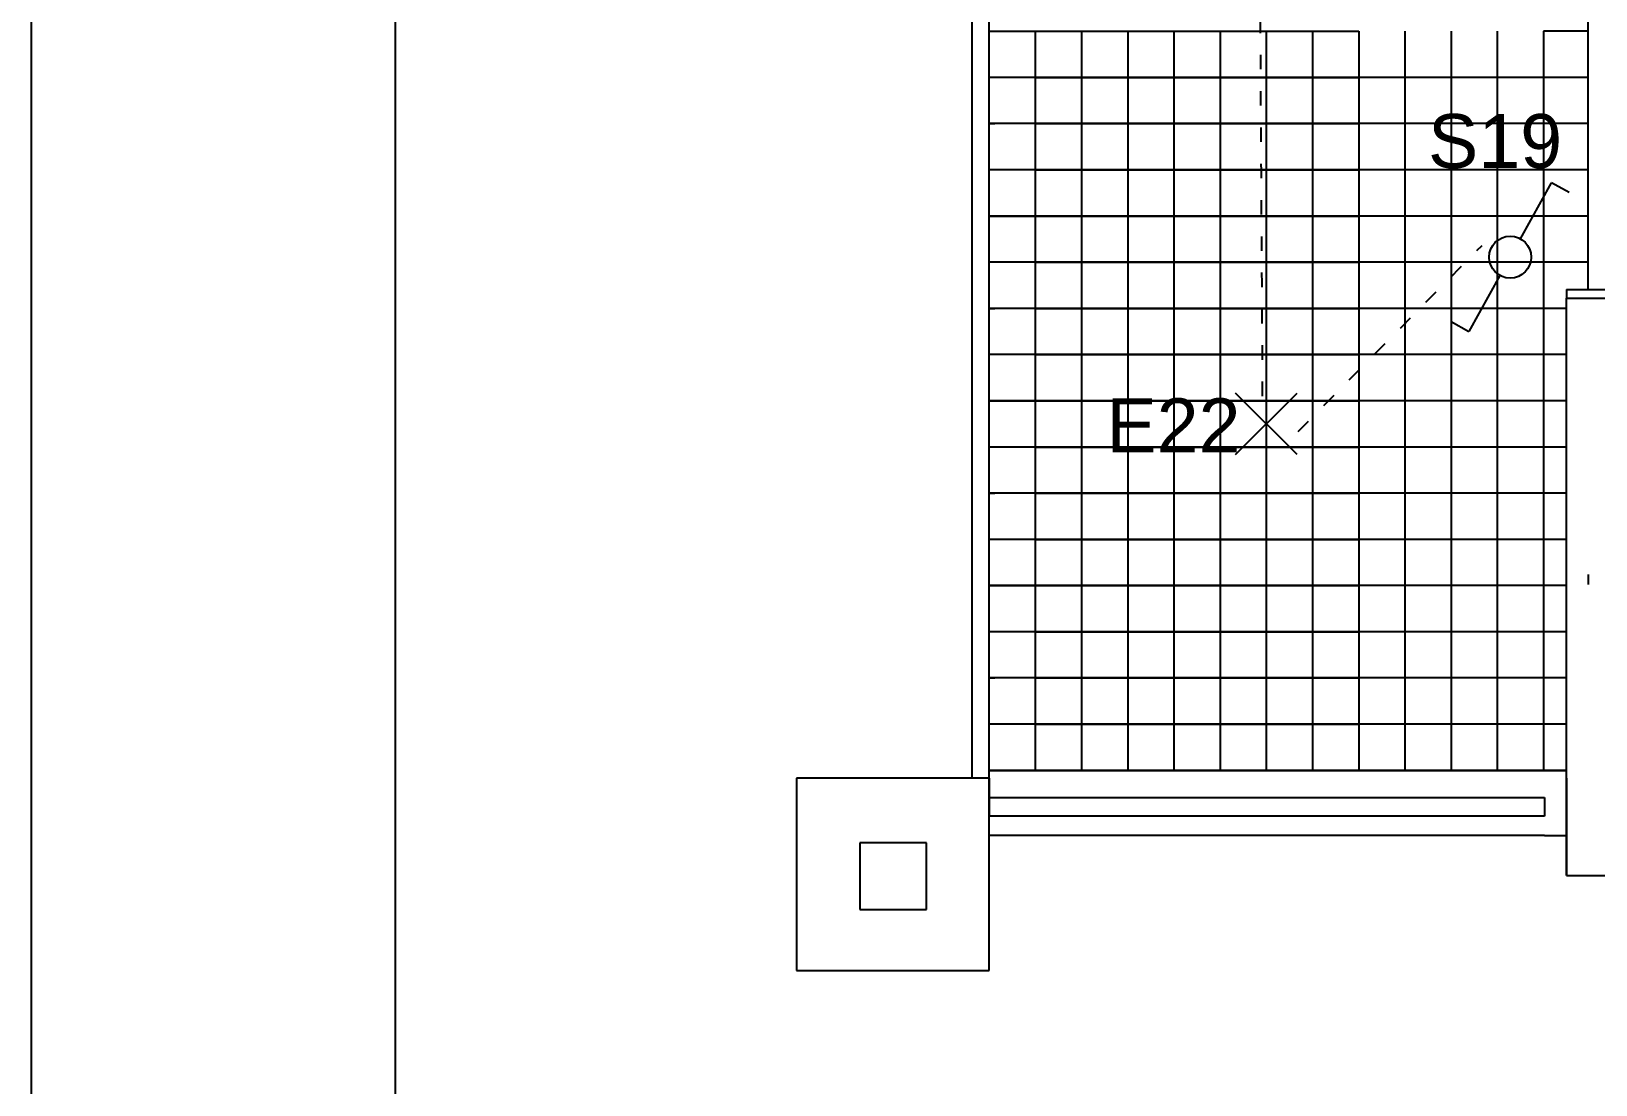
# Model space of a CAD drawing. Header units: millimetres. Extents: x 2377 to 4712, y -254 to 3188.
# Drawn here: x 4288.9 to 4353.5, y 1761.3 to 1804.8 of the extents above; entities that cross this region are included whole.
import ezdxf

# ---------------------------------------------------------------- set-up
doc = ezdxf.new("R2010")
doc.units = ezdxf.units.MM
doc.linetypes.add('ACAD_ISO03W100', pattern=[30, 12, -18])
doc.layers.add('C1', color=10, linetype='Continuous')
doc.styles.get("Standard").update_dxf_attribs({"font": 'arial.ttf'})

msp = doc.modelspace()

# ---------------------------------------------------------------- linework, layer by layer
for p, q in [((4288.87, 1974.708), (4288.87, 1677.708)), ((4303.92, 1697.708), (4303.92, 1959.708)), ((4328.431, 1773.972), (4328.431, 1905.96)), ((4327.735, 1773.972), (4327.735, 1886.878)), ((4328.431, 1773.972), (4328.431, 1886.878)), ((4353.166, 1831.537), (4353.166, 1794.158)), ((4328.431, 1804.822), (4330.339, 1804.822)), ((4330.339, 1804.822), (4330.339, 1802.913)), ((4330.339, 1804.822), (4332.247, 1804.822)), ((4332.247, 1804.822), (4332.247, 1802.913)), ((4332.247, 1804.822), (4334.155, 1804.822)), ((4334.155, 1804.822), (4334.155, 1802.913)), ((4334.155, 1804.822), (4336.064, 1804.822)), ((4336.064, 1804.822), (4336.064, 1802.913)), ((4336.064, 1804.822), (4337.972, 1804.822)), ((4337.972, 1804.822), (4337.972, 1802.913)), ((4337.972, 1804.822), (4339.88, 1804.822)), ((4339.88, 1804.822), (4339.88, 1802.913)), ((4339.88, 1804.822), (4341.789, 1804.822)), ((4341.789, 1804.822), (4341.789, 1802.913)), ((4341.789, 1804.822), (4343.697, 1804.822)), ((4343.697, 1804.822), (4343.697, 1802.913)), ((4345.605, 1804.822), (4345.605, 1802.913)), ((4347.513, 1804.822), (4347.513, 1802.913)), ((4349.422, 1804.822), (4349.422, 1802.913)), ((4351.33, 1804.822), (4351.33, 1802.913)), ((4353.178, 1804.822), (4351.33, 1804.822)), ((4330.339, 1802.913), (4328.431, 1802.913)), ((4332.247, 1802.913), (4330.339, 1802.913)), ((4330.339, 1802.913), (4330.339, 1801.005)), ((4330.339, 1802.913), (4332.247, 1802.913)), ((4334.155, 1802.913), (4332.247, 1802.913)), ((4332.247, 1802.913), (4332.247, 1801.005)), ((4332.247, 1802.913), (4334.155, 1802.913)), ((4336.064, 1802.913), (4334.155, 1802.913)), ((4334.155, 1802.913), (4334.155, 1801.005)), ((4334.155, 1802.913), (4336.064, 1802.913)), ((4337.972, 1802.913), (4336.064, 1802.913)), ((4336.064, 1802.913), (4336.064, 1801.005)), ((4336.064, 1802.913), (4337.972, 1802.913)), ((4339.88, 1802.913), (4337.972, 1802.913)), ((4337.972, 1802.913), (4337.972, 1801.005)), ((4337.972, 1802.913), (4339.88, 1802.913)), ((4341.789, 1802.913), (4339.88, 1802.913)), ((4339.88, 1802.913), (4339.88, 1801.005)), ((4339.88, 1802.913), (4341.789, 1802.913)), ((4343.697, 1802.913), (4341.789, 1802.913)), ((4341.789, 1802.913), (4341.789, 1801.005)), ((4341.789, 1802.913), (4343.697, 1802.913)), ((4345.605, 1802.913), (4343.697, 1802.913)), ((4343.697, 1802.913), (4343.697, 1801.005)), ((4347.513, 1802.913), (4345.605, 1802.913)), ((4345.605, 1802.913), (4345.605, 1801.005)), ((4349.422, 1802.913), (4347.513, 1802.913)), ((4347.513, 1802.913), (4347.513, 1801.005)), ((4351.33, 1802.913), (4349.422, 1802.913)), ((4349.422, 1802.913), (4349.422, 1801.005)), ((4351.33, 1802.913), (4351.33, 1801.005)), ((4353.178, 1802.913), (4351.33, 1802.913)), ((4328.431, 1801.005), (4328.674, 1801.005)), ((4330.339, 1801.005), (4328.431, 1801.005)), ((4332.247, 1801.005), (4330.339, 1801.005)), ((4330.339, 1801.005), (4330.339, 1799.097)), ((4330.339, 1801.005), (4332.247, 1801.005)), ((4334.155, 1801.005), (4332.247, 1801.005)), ((4332.247, 1801.005), (4332.247, 1799.097)), ((4332.247, 1801.005), (4334.155, 1801.005)), ((4336.064, 1801.005), (4334.155, 1801.005)), ((4334.155, 1801.005), (4334.155, 1799.097)), ((4334.155, 1801.005), (4336.064, 1801.005)), ((4337.972, 1801.005), (4336.064, 1801.005)), ((4336.064, 1801.005), (4336.064, 1799.097)), ((4336.064, 1801.005), (4337.972, 1801.005)), ((4339.88, 1801.005), (4337.972, 1801.005)), ((4337.972, 1801.005), (4337.972, 1799.097)), ((4337.972, 1801.005), (4339.88, 1801.005)), ((4341.789, 1801.005), (4339.88, 1801.005)), ((4339.88, 1801.005), (4339.88, 1799.097)), ((4339.88, 1801.005), (4341.789, 1801.005)), ((4343.697, 1801.005), (4341.789, 1801.005)), ((4341.789, 1801.005), (4341.789, 1799.097)), ((4341.789, 1801.005), (4343.697, 1801.005)), ((4345.605, 1801.005), (4343.697, 1801.005)), ((4343.697, 1801.005), (4343.697, 1799.097)), ((4347.513, 1801.005), (4345.605, 1801.005)), ((4345.605, 1801.005), (4345.605, 1799.097)), ((4349.422, 1801.005), (4347.513, 1801.005)), ((4347.513, 1801.005), (4347.513, 1799.097)), ((4351.33, 1801.005), (4349.422, 1801.005)), ((4349.422, 1801.005), (4349.422, 1799.097)), ((4351.33, 1801.005), (4351.33, 1799.097)), ((4353.178, 1801.005), (4351.33, 1801.005)), ((4330.339, 1799.097), (4328.431, 1799.097)), ((4332.247, 1799.097), (4330.339, 1799.097)), ((4330.339, 1799.097), (4330.339, 1797.189)), ((4330.339, 1799.097), (4332.247, 1799.097)), ((4334.155, 1799.097), (4332.247, 1799.097)), ((4332.247, 1799.097), (4332.247, 1797.189)), ((4332.247, 1799.097), (4334.155, 1799.097)), ((4336.064, 1799.097), (4334.155, 1799.097)), ((4334.155, 1799.097), (4334.155, 1797.189)), ((4334.155, 1799.097), (4336.064, 1799.097)), ((4337.972, 1799.097), (4336.064, 1799.097)), ((4336.064, 1799.097), (4336.064, 1797.189)), ((4336.064, 1799.097), (4337.972, 1799.097)), ((4339.88, 1799.097), (4337.972, 1799.097)), ((4337.972, 1799.097), (4337.972, 1797.189)), ((4337.972, 1799.097), (4339.88, 1799.097)), ((4341.789, 1799.097), (4339.88, 1799.097)), ((4339.88, 1799.097), (4339.88, 1797.189)), ((4339.88, 1799.097), (4341.789, 1799.097)), ((4343.697, 1799.097), (4341.789, 1799.097)), ((4341.789, 1799.097), (4341.789, 1797.189)), ((4341.789, 1799.097), (4343.697, 1799.097)), ((4345.605, 1799.097), (4343.697, 1799.097)), ((4343.697, 1799.097), (4343.697, 1797.189)), ((4347.513, 1799.097), (4345.605, 1799.097)), ((4345.605, 1799.097), (4345.605, 1797.189)), ((4349.422, 1799.097), (4347.513, 1799.097)), ((4347.513, 1799.097), (4347.513, 1797.189)), ((4351.33, 1799.097), (4349.422, 1799.097)), ((4349.422, 1799.097), (4349.422, 1797.189)), ((4351.33, 1799.097), (4351.33, 1797.189)), ((4353.178, 1799.097), (4351.33, 1799.097)), ((4330.339, 1797.189), (4328.431, 1797.189)), ((4328.431, 1797.189), (4330.339, 1797.189)), ((4332.247, 1797.189), (4330.339, 1797.189)), ((4330.339, 1797.189), (4330.339, 1795.28)), ((4330.339, 1797.189), (4332.247, 1797.189)), ((4334.155, 1797.189), (4332.247, 1797.189)), ((4332.247, 1797.189), (4332.247, 1795.28)), ((4332.247, 1797.189), (4334.155, 1797.189)), ((4336.064, 1797.189), (4334.155, 1797.189)), ((4334.155, 1797.189), (4334.155, 1795.28)), ((4334.155, 1797.189), (4336.064, 1797.189)), ((4337.972, 1797.189), (4336.064, 1797.189)), ((4336.064, 1797.189), (4336.064, 1795.28)), ((4336.064, 1797.189), (4337.972, 1797.189)), ((4339.88, 1797.189), (4337.972, 1797.189)), ((4337.972, 1797.189), (4337.972, 1795.28)), ((4337.972, 1797.189), (4339.88, 1797.189)), ((4341.789, 1797.189), (4339.88, 1797.189)), ((4339.88, 1797.189), (4339.88, 1795.28)), ((4339.88, 1797.189), (4341.789, 1797.189)), ((4343.697, 1797.189), (4341.789, 1797.189)), ((4341.789, 1797.189), (4341.789, 1795.28)), ((4341.789, 1797.189), (4343.697, 1797.189)), ((4345.605, 1797.189), (4343.697, 1797.189)), ((4343.697, 1797.189), (4343.697, 1795.28)), ((4347.513, 1797.189), (4345.605, 1797.189)), ((4345.605, 1797.189), (4345.605, 1795.28)), ((4349.422, 1797.189), (4347.513, 1797.189)), ((4347.513, 1797.189), (4347.513, 1795.28)), ((4351.33, 1797.189), (4349.422, 1797.189)), ((4349.422, 1797.189), (4349.422, 1795.28)), ((4351.33, 1797.189), (4351.33, 1795.28)), ((4353.178, 1797.189), (4351.33, 1797.189)), ((4330.339, 1795.28), (4328.431, 1795.28)), ((4332.247, 1795.28), (4330.339, 1795.28)), ((4330.339, 1795.28), (4330.339, 1793.372)), ((4330.339, 1795.28), (4332.247, 1795.28)), ((4334.155, 1795.28), (4332.247, 1795.28)), ((4332.247, 1795.28), (4332.247, 1793.372)), ((4332.247, 1795.28), (4334.155, 1795.28)), ((4336.064, 1795.28), (4334.155, 1795.28)), ((4334.155, 1795.28), (4334.155, 1793.372)), ((4334.155, 1795.28), (4336.064, 1795.28)), ((4337.972, 1795.28), (4336.064, 1795.28)), ((4336.064, 1795.28), (4336.064, 1793.372)), ((4336.064, 1795.28), (4337.972, 1795.28)), ((4339.88, 1795.28), (4337.972, 1795.28)), ((4337.972, 1795.28), (4337.972, 1793.372)), ((4337.972, 1795.28), (4339.88, 1795.28)), ((4341.789, 1795.28), (4339.88, 1795.28)), ((4339.88, 1795.28), (4339.88, 1793.372)), ((4339.88, 1795.28), (4341.789, 1795.28)), ((4343.697, 1795.28), (4341.789, 1795.28)), ((4341.789, 1795.28), (4341.789, 1793.372)), ((4341.789, 1795.28), (4343.697, 1795.28)), ((4345.605, 1795.28), (4343.697, 1795.28)), ((4343.697, 1795.28), (4343.697, 1793.372)), ((4347.513, 1795.28), (4345.605, 1795.28)), ((4345.605, 1795.28), (4345.605, 1793.372)), ((4349.422, 1795.28), (4347.513, 1795.28)), ((4347.513, 1795.28), (4347.513, 1793.372)), ((4351.33, 1795.28), (4349.422, 1795.28)), ((4349.422, 1795.28), (4349.422, 1793.372)), ((4351.33, 1795.28), (4351.33, 1793.372)), ((4353.178, 1795.28), (4351.33, 1795.28)), ((4352.284, 1794.158), (4359.527, 1794.158)), ((4352.284, 1794.158), (4352.284, 1793.799)), ((4352.284, 1769.945), (4352.284, 1793.799)), ((4352.284, 1793.799), (4360.235, 1793.799)), ((4352.284, 1793.799), (4360.238, 1793.799)), ((4328.431, 1793.372), (4328.674, 1793.372)), ((4330.339, 1793.372), (4328.431, 1793.372)), ((4332.247, 1793.372), (4330.339, 1793.372)), ((4330.339, 1793.372), (4330.339, 1791.464)), ((4330.339, 1793.372), (4332.247, 1793.372)), ((4334.155, 1793.372), (4332.247, 1793.372)), ((4332.247, 1793.372), (4332.247, 1791.464)), ((4332.247, 1793.372), (4334.155, 1793.372)), ((4336.064, 1793.372), (4334.155, 1793.372)), ((4334.155, 1793.372), (4334.155, 1791.464)), ((4334.155, 1793.372), (4336.064, 1793.372)), ((4337.972, 1793.372), (4336.064, 1793.372)), ((4336.064, 1793.372), (4336.064, 1791.464)), ((4336.064, 1793.372), (4337.972, 1793.372)), ((4339.88, 1793.372), (4337.972, 1793.372)), ((4337.972, 1793.372), (4337.972, 1791.464)), ((4337.972, 1793.372), (4339.88, 1793.372)), ((4341.789, 1793.372), (4339.88, 1793.372)), ((4339.88, 1793.372), (4339.88, 1791.464)), ((4339.88, 1793.372), (4341.789, 1793.372)), ((4343.697, 1793.372), (4341.789, 1793.372)), ((4341.789, 1793.372), (4341.789, 1791.464)), ((4341.789, 1793.372), (4343.697, 1793.372)), ((4345.605, 1793.372), (4343.697, 1793.372)), ((4343.697, 1793.372), (4343.697, 1791.464)), ((4347.513, 1793.372), (4345.605, 1793.372)), ((4345.605, 1793.372), (4345.605, 1791.464)), ((4349.422, 1793.372), (4347.513, 1793.372)), ((4347.513, 1793.372), (4347.513, 1791.464)), ((4351.33, 1793.372), (4349.422, 1793.372)), ((4349.422, 1793.372), (4349.422, 1791.464)), ((4352.284, 1793.372), (4351.33, 1793.372)), ((4351.33, 1793.372), (4351.33, 1791.464)), ((4330.339, 1791.464), (4328.431, 1791.464)), ((4332.247, 1791.464), (4330.339, 1791.464)), ((4330.339, 1791.464), (4330.339, 1789.555)), ((4330.339, 1791.464), (4332.247, 1791.464)), ((4334.155, 1791.464), (4332.247, 1791.464)), ((4332.247, 1791.464), (4332.247, 1789.555)), ((4332.247, 1791.464), (4334.155, 1791.464)), ((4336.064, 1791.464), (4334.155, 1791.464)), ((4334.155, 1791.464), (4334.155, 1789.555)), ((4334.155, 1791.464), (4336.064, 1791.464)), ((4337.972, 1791.464), (4336.064, 1791.464)), ((4336.064, 1791.464), (4336.064, 1789.555)), ((4336.064, 1791.464), (4337.972, 1791.464)), ((4339.88, 1791.464), (4337.972, 1791.464)), ((4337.972, 1791.464), (4337.972, 1789.555)), ((4337.972, 1791.464), (4339.88, 1791.464)), ((4341.789, 1791.464), (4339.88, 1791.464)), ((4339.88, 1791.464), (4339.88, 1789.555)), ((4339.88, 1791.464), (4341.789, 1791.464)), ((4343.697, 1791.464), (4341.789, 1791.464)), ((4341.789, 1791.464), (4341.789, 1789.555)), ((4341.789, 1791.464), (4343.697, 1791.464)), ((4345.605, 1791.464), (4343.697, 1791.464)), ((4343.697, 1791.464), (4343.697, 1789.555)), ((4347.513, 1791.464), (4345.605, 1791.464)), ((4345.605, 1791.464), (4345.605, 1789.555)), ((4349.422, 1791.464), (4347.513, 1791.464)), ((4347.513, 1791.464), (4347.513, 1789.555)), ((4351.33, 1791.464), (4349.422, 1791.464)), ((4349.422, 1791.464), (4349.422, 1789.555)), ((4352.284, 1791.464), (4351.33, 1791.464)), ((4351.33, 1791.464), (4351.33, 1789.555)), ((4330.339, 1789.555), (4328.431, 1789.555)), ((4328.431, 1789.555), (4330.339, 1789.555)), ((4332.247, 1789.555), (4330.339, 1789.555)), ((4330.339, 1789.555), (4330.339, 1787.647)), ((4330.339, 1789.555), (4332.247, 1789.555)), ((4334.155, 1789.555), (4332.247, 1789.555)), ((4332.247, 1789.555), (4332.247, 1787.647)), ((4332.247, 1789.555), (4334.155, 1789.555)), ((4336.064, 1789.555), (4334.155, 1789.555)), ((4334.155, 1789.555), (4334.155, 1787.647)), ((4334.155, 1789.555), (4336.064, 1789.555)), ((4337.972, 1789.555), (4336.064, 1789.555)), ((4336.064, 1789.555), (4336.064, 1787.647)), ((4336.064, 1789.555), (4337.972, 1789.555)), ((4339.88, 1789.555), (4337.972, 1789.555)), ((4337.972, 1789.555), (4337.972, 1787.647)), ((4337.972, 1789.555), (4339.88, 1789.555)), ((4341.789, 1789.555), (4339.88, 1789.555)), ((4339.88, 1789.555), (4339.88, 1787.647)), ((4339.88, 1789.555), (4341.789, 1789.555)), ((4343.697, 1789.555), (4341.789, 1789.555)), ((4341.789, 1789.555), (4341.789, 1787.647)), ((4341.789, 1789.555), (4343.697, 1789.555)), ((4345.605, 1789.555), (4343.697, 1789.555)), ((4343.697, 1789.555), (4343.697, 1787.647)), ((4347.513, 1789.555), (4345.605, 1789.555)), ((4345.605, 1789.555), (4345.605, 1787.647)), ((4349.422, 1789.555), (4347.513, 1789.555)), ((4347.513, 1789.555), (4347.513, 1787.647)), ((4351.33, 1789.555), (4349.422, 1789.555)), ((4349.422, 1789.555), (4349.422, 1787.647)), ((4352.284, 1789.555), (4351.33, 1789.555)), ((4351.33, 1789.555), (4351.33, 1787.647)), ((4330.339, 1787.647), (4328.431, 1787.647)), ((4332.247, 1787.647), (4330.339, 1787.647)), ((4330.339, 1787.647), (4330.339, 1785.739)), ((4330.339, 1787.647), (4332.247, 1787.647)), ((4334.155, 1787.647), (4332.247, 1787.647)), ((4332.247, 1787.647), (4332.247, 1785.739)), ((4332.247, 1787.647), (4334.155, 1787.647)), ((4336.064, 1787.647), (4334.155, 1787.647)), ((4334.155, 1787.647), (4334.155, 1785.739)), ((4334.155, 1787.647), (4336.064, 1787.647)), ((4337.972, 1787.647), (4336.064, 1787.647)), ((4336.064, 1787.647), (4336.064, 1785.739)), ((4336.064, 1787.647), (4337.972, 1787.647)), ((4339.88, 1787.647), (4337.972, 1787.647)), ((4337.972, 1787.647), (4337.972, 1785.739)), ((4337.972, 1787.647), (4339.88, 1787.647)), ((4341.789, 1787.647), (4339.88, 1787.647)), ((4339.88, 1787.647), (4339.88, 1785.739)), ((4339.88, 1787.647), (4341.789, 1787.647)), ((4343.697, 1787.647), (4341.789, 1787.647)), ((4341.789, 1787.647), (4341.789, 1785.739)), ((4341.789, 1787.647), (4343.697, 1787.647)), ((4345.605, 1787.647), (4343.697, 1787.647)), ((4343.697, 1787.647), (4343.697, 1785.739)), ((4347.513, 1787.647), (4345.605, 1787.647)), ((4345.605, 1787.647), (4345.605, 1785.739)), ((4349.422, 1787.647), (4347.513, 1787.647)), ((4347.513, 1787.647), (4347.513, 1785.739)), ((4351.33, 1787.647), (4349.422, 1787.647)), ((4349.422, 1787.647), (4349.422, 1785.739)), ((4352.284, 1787.647), (4351.33, 1787.647)), ((4351.33, 1787.647), (4351.33, 1785.739)), ((4328.431, 1785.739), (4328.674, 1785.739)), ((4330.339, 1785.739), (4328.431, 1785.739)), ((4332.247, 1785.739), (4330.339, 1785.739)), ((4330.339, 1785.739), (4330.339, 1783.831)), ((4330.339, 1785.739), (4332.247, 1785.739)), ((4334.155, 1785.739), (4332.247, 1785.739)), ((4332.247, 1785.739), (4332.247, 1783.831)), ((4332.247, 1785.739), (4334.155, 1785.739)), ((4336.064, 1785.739), (4334.155, 1785.739)), ((4334.155, 1785.739), (4334.155, 1783.831)), ((4334.155, 1785.739), (4336.064, 1785.739)), ((4337.972, 1785.739), (4336.064, 1785.739)), ((4336.064, 1785.739), (4336.064, 1783.831)), ((4336.064, 1785.739), (4337.972, 1785.739)), ((4339.88, 1785.739), (4337.972, 1785.739)), ((4337.972, 1785.739), (4337.972, 1783.831)), ((4337.972, 1785.739), (4339.88, 1785.739)), ((4341.789, 1785.739), (4339.88, 1785.739)), ((4339.88, 1785.739), (4339.88, 1783.831)), ((4339.88, 1785.739), (4341.789, 1785.739)), ((4343.697, 1785.739), (4341.789, 1785.739)), ((4341.789, 1785.739), (4341.789, 1783.831)), ((4341.789, 1785.739), (4343.697, 1785.739)), ((4345.605, 1785.739), (4343.697, 1785.739)), ((4343.697, 1785.739), (4343.697, 1783.831)), ((4347.513, 1785.739), (4345.605, 1785.739)), ((4345.605, 1785.739), (4345.605, 1783.831)), ((4349.422, 1785.739), (4347.513, 1785.739)), ((4347.513, 1785.739), (4347.513, 1783.831)), ((4351.33, 1785.739), (4349.422, 1785.739)), ((4349.422, 1785.739), (4349.422, 1783.831)), ((4352.284, 1785.739), (4351.33, 1785.739)), ((4351.33, 1785.739), (4351.33, 1783.831)), ((4330.339, 1783.831), (4328.431, 1783.831)), ((4332.247, 1783.831), (4330.339, 1783.831)), ((4330.339, 1783.831), (4330.339, 1781.922)), ((4330.339, 1783.831), (4332.247, 1783.831)), ((4334.155, 1783.831), (4332.247, 1783.831)), ((4332.247, 1783.831), (4332.247, 1781.922)), ((4332.247, 1783.831), (4334.155, 1783.831)), ((4336.064, 1783.831), (4334.155, 1783.831)), ((4334.155, 1783.831), (4334.155, 1781.922)), ((4334.155, 1783.831), (4336.064, 1783.831)), ((4337.972, 1783.831), (4336.064, 1783.831)), ((4336.064, 1783.831), (4336.064, 1781.922)), ((4336.064, 1783.831), (4337.972, 1783.831)), ((4339.88, 1783.831), (4337.972, 1783.831)), ((4337.972, 1783.831), (4337.972, 1781.922)), ((4337.972, 1783.831), (4339.88, 1783.831)), ((4341.789, 1783.831), (4339.88, 1783.831)), ((4339.88, 1783.831), (4339.88, 1781.922)), ((4339.88, 1783.831), (4341.789, 1783.831)), ((4343.697, 1783.831), (4341.789, 1783.831)), ((4341.789, 1783.831), (4341.789, 1781.922)), ((4341.789, 1783.831), (4343.697, 1783.831)), ((4345.605, 1783.831), (4343.697, 1783.831)), ((4343.697, 1783.831), (4343.697, 1781.922)), ((4347.513, 1783.831), (4345.605, 1783.831)), ((4345.605, 1783.831), (4345.605, 1781.922)), ((4349.422, 1783.831), (4347.513, 1783.831)), ((4347.513, 1783.831), (4347.513, 1781.922)), ((4351.33, 1783.831), (4349.422, 1783.831)), ((4349.422, 1783.831), (4349.422, 1781.922)), ((4352.284, 1783.831), (4351.33, 1783.831)), ((4351.33, 1783.831), (4351.33, 1781.922)), ((4353.178, 1782.382), (4353.178, 1781.972)), ((4330.339, 1781.922), (4328.431, 1781.922)), ((4328.431, 1781.922), (4330.339, 1781.922)), ((4332.247, 1781.922), (4330.339, 1781.922)), ((4330.339, 1781.922), (4330.339, 1780.014)), ((4330.339, 1781.922), (4332.247, 1781.922)), ((4334.155, 1781.922), (4332.247, 1781.922)), ((4332.247, 1781.922), (4332.247, 1780.014)), ((4332.247, 1781.922), (4334.155, 1781.922)), ((4336.064, 1781.922), (4334.155, 1781.922)), ((4334.155, 1781.922), (4334.155, 1780.014)), ((4334.155, 1781.922), (4336.064, 1781.922)), ((4337.972, 1781.922), (4336.064, 1781.922)), ((4336.064, 1781.922), (4336.064, 1780.014)), ((4336.064, 1781.922), (4337.972, 1781.922)), ((4339.88, 1781.922), (4337.972, 1781.922)), ((4337.972, 1781.922), (4337.972, 1780.014)), ((4337.972, 1781.922), (4339.88, 1781.922)), ((4341.789, 1781.922), (4339.88, 1781.922)), ((4339.88, 1781.922), (4339.88, 1780.014)), ((4339.88, 1781.922), (4341.789, 1781.922)), ((4343.697, 1781.922), (4341.789, 1781.922)), ((4341.789, 1781.922), (4341.789, 1780.014)), ((4341.789, 1781.922), (4343.697, 1781.922)), ((4345.605, 1781.922), (4343.697, 1781.922)), ((4343.697, 1781.922), (4343.697, 1780.014)), ((4347.513, 1781.922), (4345.605, 1781.922)), ((4345.605, 1781.922), (4345.605, 1780.014)), ((4349.422, 1781.922), (4347.513, 1781.922)), ((4347.513, 1781.922), (4347.513, 1780.014)), ((4351.33, 1781.922), (4349.422, 1781.922)), ((4349.422, 1781.922), (4349.422, 1780.014)), ((4352.284, 1781.922), (4351.33, 1781.922)), ((4351.33, 1781.922), (4351.33, 1780.014)), ((4330.339, 1780.014), (4328.431, 1780.014)), ((4332.247, 1780.014), (4330.339, 1780.014)), ((4330.339, 1780.014), (4330.339, 1778.106)), ((4330.339, 1780.014), (4332.247, 1780.014)), ((4334.155, 1780.014), (4332.247, 1780.014)), ((4332.247, 1780.014), (4332.247, 1778.106)), ((4332.247, 1780.014), (4334.155, 1780.014)), ((4336.064, 1780.014), (4334.155, 1780.014)), ((4334.155, 1780.014), (4334.155, 1778.106)), ((4334.155, 1780.014), (4336.064, 1780.014)), ((4337.972, 1780.014), (4336.064, 1780.014)), ((4336.064, 1780.014), (4336.064, 1778.106)), ((4336.064, 1780.014), (4337.972, 1780.014)), ((4339.88, 1780.014), (4337.972, 1780.014)), ((4337.972, 1780.014), (4337.972, 1778.106)), ((4337.972, 1780.014), (4339.88, 1780.014)), ((4341.789, 1780.014), (4339.88, 1780.014)), ((4339.88, 1780.014), (4339.88, 1778.106)), ((4339.88, 1780.014), (4341.789, 1780.014)), ((4343.697, 1780.014), (4341.789, 1780.014)), ((4341.789, 1780.014), (4341.789, 1778.106)), ((4341.789, 1780.014), (4343.697, 1780.014)), ((4345.605, 1780.014), (4343.697, 1780.014)), ((4343.697, 1780.014), (4343.697, 1778.106)), ((4347.513, 1780.014), (4345.605, 1780.014)), ((4345.605, 1780.014), (4345.605, 1778.106)), ((4349.422, 1780.014), (4347.513, 1780.014)), ((4347.513, 1780.014), (4347.513, 1778.106)), ((4351.33, 1780.014), (4349.422, 1780.014)), ((4349.422, 1780.014), (4349.422, 1778.106)), ((4352.284, 1780.014), (4351.33, 1780.014)), ((4351.33, 1780.014), (4351.33, 1778.106)), ((4328.431, 1778.106), (4328.674, 1778.106)), ((4330.339, 1778.106), (4328.431, 1778.106)), ((4332.247, 1778.106), (4330.339, 1778.106)), ((4330.339, 1778.106), (4330.339, 1776.198)), ((4330.339, 1778.106), (4332.247, 1778.106)), ((4334.155, 1778.106), (4332.247, 1778.106)), ((4332.247, 1778.106), (4332.247, 1776.198)), ((4332.247, 1778.106), (4334.155, 1778.106)), ((4336.064, 1778.106), (4334.155, 1778.106)), ((4334.155, 1778.106), (4334.155, 1776.198)), ((4334.155, 1778.106), (4336.064, 1778.106)), ((4337.972, 1778.106), (4336.064, 1778.106)), ((4336.064, 1778.106), (4336.064, 1776.198)), ((4336.064, 1778.106), (4337.972, 1778.106)), ((4339.88, 1778.106), (4337.972, 1778.106)), ((4337.972, 1778.106), (4337.972, 1776.198)), ((4337.972, 1778.106), (4339.88, 1778.106)), ((4341.789, 1778.106), (4339.88, 1778.106)), ((4339.88, 1778.106), (4339.88, 1776.198)), ((4339.88, 1778.106), (4341.789, 1778.106)), ((4343.697, 1778.106), (4341.789, 1778.106)), ((4341.789, 1778.106), (4341.789, 1776.198)), ((4341.789, 1778.106), (4343.697, 1778.106)), ((4345.605, 1778.106), (4343.697, 1778.106)), ((4343.697, 1778.106), (4343.697, 1776.198)), ((4347.513, 1778.106), (4345.605, 1778.106)), ((4345.605, 1778.106), (4345.605, 1776.198)), ((4349.422, 1778.106), (4347.513, 1778.106)), ((4347.513, 1778.106), (4347.513, 1776.198)), ((4351.33, 1778.106), (4349.422, 1778.106)), ((4349.422, 1778.106), (4349.422, 1776.198)), ((4352.284, 1778.106), (4351.33, 1778.106)), ((4351.33, 1778.106), (4351.33, 1776.198)), ((4330.339, 1776.198), (4328.431, 1776.198)), ((4332.247, 1776.198), (4330.339, 1776.198)), ((4330.339, 1776.198), (4330.339, 1774.289)), ((4330.339, 1776.198), (4332.247, 1776.198)), ((4334.155, 1776.198), (4332.247, 1776.198)), ((4332.247, 1776.198), (4332.247, 1774.289)), ((4332.247, 1776.198), (4334.155, 1776.198)), ((4336.064, 1776.198), (4334.155, 1776.198)), ((4334.155, 1776.198), (4334.155, 1774.289)), ((4334.155, 1776.198), (4336.064, 1776.198)), ((4337.972, 1776.198), (4336.064, 1776.198)), ((4336.064, 1776.198), (4336.064, 1774.289)), ((4336.064, 1776.198), (4337.972, 1776.198)), ((4339.88, 1776.198), (4337.972, 1776.198)), ((4337.972, 1776.198), (4337.972, 1774.289)), ((4337.972, 1776.198), (4339.88, 1776.198)), ((4341.789, 1776.198), (4339.88, 1776.198)), ((4339.88, 1776.198), (4339.88, 1774.289)), ((4339.88, 1776.198), (4341.789, 1776.198)), ((4343.697, 1776.198), (4341.789, 1776.198)), ((4341.789, 1776.198), (4341.789, 1774.289)), ((4341.789, 1776.198), (4343.697, 1776.198)), ((4345.605, 1776.198), (4343.697, 1776.198)), ((4343.697, 1776.198), (4343.697, 1774.289)), ((4347.513, 1776.198), (4345.605, 1776.198)), ((4345.605, 1776.198), (4345.605, 1774.289)), ((4349.422, 1776.198), (4347.513, 1776.198)), ((4347.513, 1776.198), (4347.513, 1774.289)), ((4351.33, 1776.198), (4349.422, 1776.198)), ((4349.422, 1776.198), (4349.422, 1774.289)), ((4352.284, 1776.198), (4351.33, 1776.198)), ((4351.33, 1776.198), (4351.33, 1774.289)), ((4320.48, 1773.972), (4320.48, 1766.021)), ((4328.431, 1773.972), (4320.48, 1773.972)), ((4328.431, 1773.972), (4327.158, 1773.972)), ((4328.431, 1774.289), (4352.284, 1774.289)), ((4330.339, 1774.289), (4328.431, 1774.289)), ((4328.431, 1766.021), (4328.431, 1773.972)), ((4328.431, 1773.972), (4328.431, 1772.381)), ((4332.247, 1774.289), (4330.339, 1774.289)), ((4334.155, 1774.289), (4332.247, 1774.289)), ((4336.064, 1774.289), (4334.155, 1774.289)), ((4337.972, 1774.289), (4336.064, 1774.289)), ((4339.88, 1774.289), (4337.972, 1774.289)), ((4341.789, 1774.289), (4339.88, 1774.289)), ((4343.697, 1774.289), (4341.789, 1774.289)), ((4345.605, 1774.289), (4343.697, 1774.289)), ((4347.513, 1774.289), (4345.605, 1774.289)), ((4349.422, 1774.289), (4347.513, 1774.289)), ((4351.33, 1774.289), (4349.422, 1774.289)), ((4352.284, 1774.289), (4351.33, 1774.289)), ((4352.284, 1773.972), (4352.284, 1771.603)), ((4328.431, 1773.169), (4351.365, 1773.169)), ((4351.365, 1773.169), (4351.365, 1772.398)), ((4351.365, 1772.398), (4328.431, 1772.398)), ((4323.089, 1771.297), (4323.089, 1768.536)), ((4325.85, 1771.297), (4323.089, 1771.297)), ((4325.85, 1768.536), (4325.85, 1771.297)), ((4351.365, 1771.603), (4328.431, 1771.603)), ((4351.365, 1771.603), (4352.284, 1771.603)), ((4352.284, 1771.603), (4352.284, 1769.945)), ((4352.284, 1769.945), (4353.874, 1769.945)), ((4323.089, 1768.536), (4325.85, 1768.536)), ((4320.48, 1766.021), (4328.431, 1766.021))]:
    msp.add_line(p, q)
at = {"layer": 'C1', "color": 1, "transparency": 33554687}
for p, q in [((4350.375, 1796.252), (4351.659, 1798.567)), ((4352.395, 1798.159), (4351.659, 1798.567)), ((4349.533, 1794.733), (4348.249, 1792.418)), ((4347.513, 1792.826), (4348.249, 1792.418))]:
    msp.add_line(p, q, dxfattribs=at)
at = {"layer": 'C1'}
for p, q in [((4341.149, 1787.332), (4338.611, 1789.87)), ((4338.611, 1787.332), (4341.149, 1789.87))]:
    msp.add_line(p, q, dxfattribs=at)
at = {"layer": 'C1', "color": 1, "transparency": 33554687}
msp.add_circle((4349.954, 1795.492), 0.869, dxfattribs=at)
at = {"layer": 'C1', "linetype": 'ACAD_ISO03W100', "ltscale": 0.05, "transparency": 33554687}
for points in [[(4339.73, 1789.75), (4339.623, 1808.409)], [(4341.201, 1788.294), (4348.795, 1795.978)]]:
    msp.add_spline(points, degree=3, dxfattribs=at)

# ---------------------------------------------------------------- texts
at = {"layer": 'C1', "color": 165, "linetype": 'ACAD_ISO03W100', "true_color": 0x5e67af, "transparency": 33554687, "char_height": 2.2296, "attachment_point": 1}
for s, insert in [('{\\C256;S19}', (4346.559, 1801.402)), ('{\\C256;E22}', (4333.275, 1789.657))]:
    msp.add_mtext_dynamic_manual_height_columns(s, width=13.15217, gutter_width=11.148, heights=[0], dxfattribs=dict(at, insert=insert))

doc.saveas('drawing.dxf')
